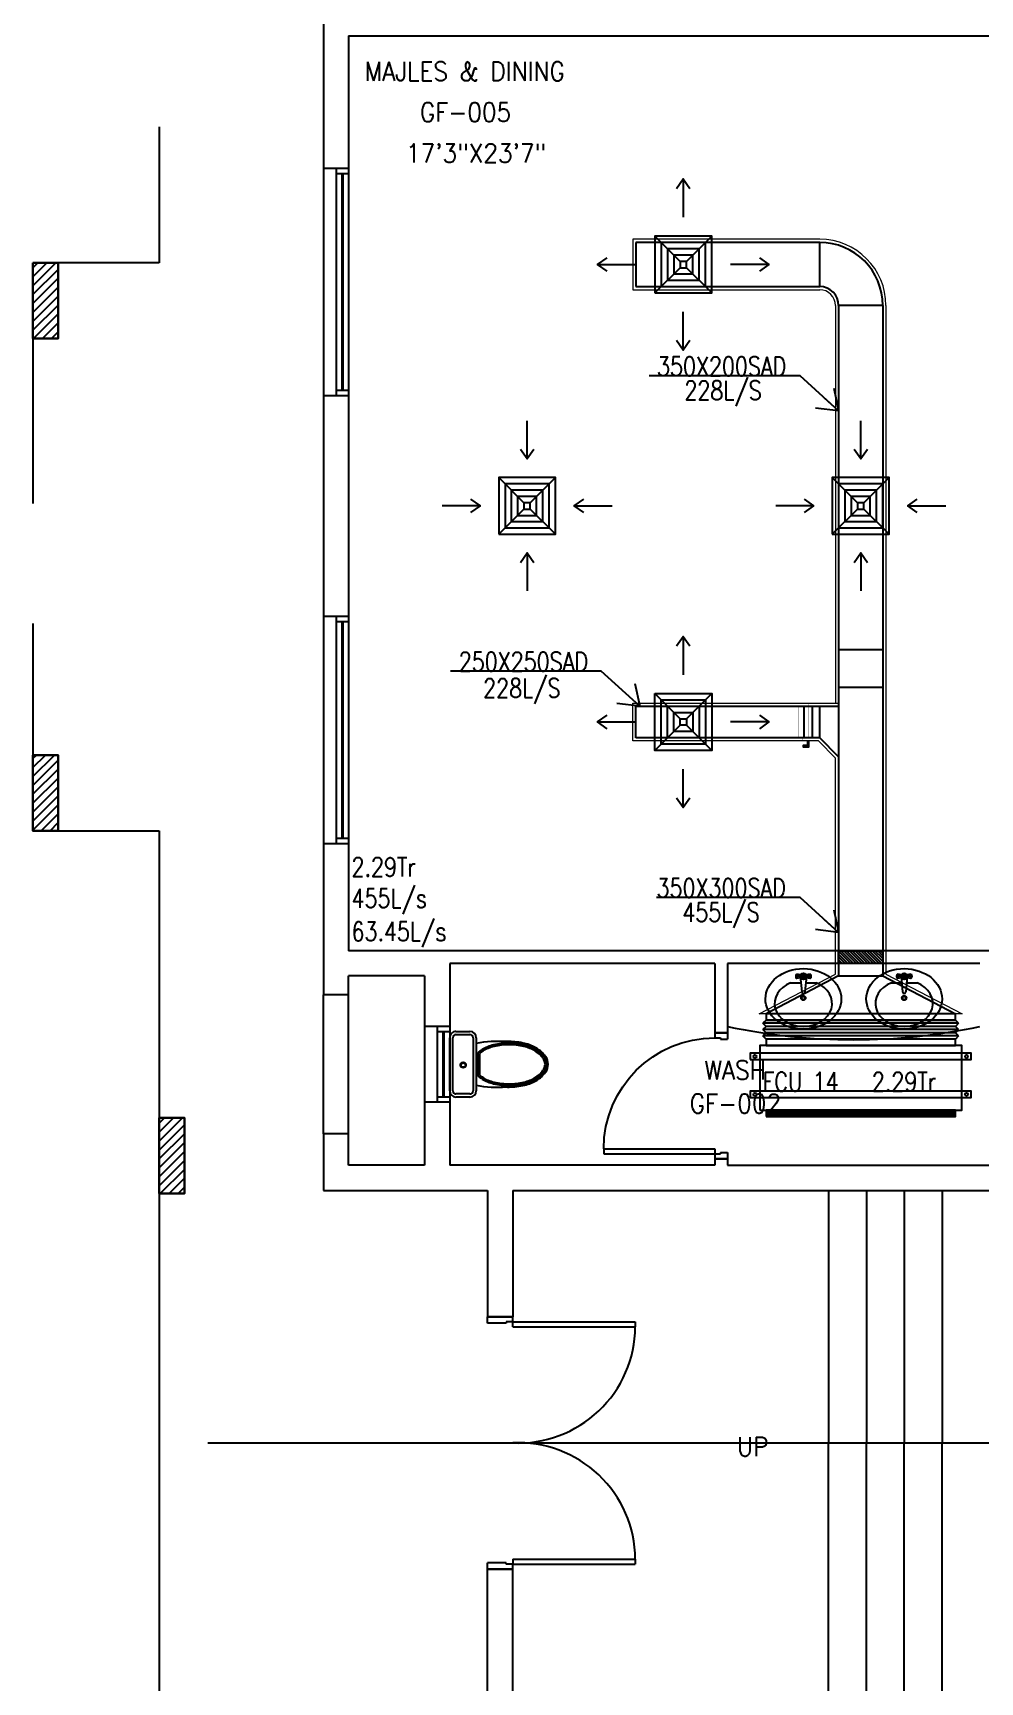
# Model space of a CAD drawing. Header units: millimetres. Extents: x -1288794 to 2153086, y -2701644 to -1335282.
# Drawn here: x 965463 to 972963, y -1493463 to -1480396 of the extents above; entities that cross this region are included whole.
import ezdxf

# ---------------------------------------------------------------- set-up
doc = ezdxf.new("R2010")
doc.units = ezdxf.units.MM
doc.header["$LTSCALE"] = 100
doc.linetypes.add('DASHED2', pattern=[9.525, 6.35, -3.175])
for name, color, linetype in [('A-ANNO-TEXT', 8, 'Continuous'), ('A-DOOR', 4, 'Continuous'), ('A-FLOR-OVHD', 4, 'DASHED2'), ('A-FLOR-PFIX', 8, 'Continuous'), ('A-FLOR-SPCL', 8, 'Continuous'), ('A-GLAZ', 5, 'Continuous'), ('A-WALL-FULL', 8, 'Continuous'), ('AC- VD', 5, 'Continuous'), ('AC-FD', 1, 'Continuous'), ('AC-SAD', 3, 'Continuous'), ('AC-SAD TEXT', 3, 'Continuous'), ('FCU-AC', 160, 'Continuous'), ('L1-E014-C22-VAC (08-08-2010)$0$ETA-AC-DAMPER', 4, 'Continuous'), ('RAD RIGHT', 1, 'Continuous'), ('S-COL- HACT.', 9, 'Continuous'), ('S-COL.', 8, 'Continuous'), ('SAD RIGHT', 3, 'Continuous')]:
    doc.layers.add(name, color=color, linetype=linetype)
doc.layers.add('INSULATION', color=1, linetype='Continuous', lineweight=5)
doc.styles.add('ROMANS', font='romans.shx', dxfattribs={"width": 0.8})
doc.styles.add('SIMPLEX', font='simplex.shx', dxfattribs={"width": 0.8})
doc.dimstyles.new('100 of DIM2', dxfattribs={"dimscale": 0, "dimtxt": 200, "dimasz": 150, "dimexe": 75, "dimexo": 200, "dimgap": 75, "dimtad": 1, "dimdec": 0, "dimrnd": 5, "dimzin": 0, "dimdsep": 46, "dimtxsty": 'ROMANS', "dimblk": 'ARCHTICK', "dimcen": 100, "dimclrd": 94, "dimclre": 94, "dimclrt": 2, "dimadec": 0, "dimazin": 0, "dimtfac": 1, "dimtdec": 0, "dimtofl": 0, "dimtmove": 2, "dimatfit": 3, "dimldrblk": 'OPEN90', "dimfxl": 75, "dimtolj": 1, "dimtzin": 0, "dimarcsym": 0})
pattern_1 = [(45, (2089817.725, -1109556.65), (-35.355339, 35.355339), [])]

# ---------------------------------------------------------------- blocks, each defined once
blk = doc.blocks.new('D-200-DOUBLE')
for p, q in [((40, 200), (40, 1170)), ((40, 1170), (80, 1170)), ((80, 200), (80, 1170)), ((1920, 200), (1920, 1170)), ((1920, 1170), (1960, 1170)), ((1960, 200), (1960, 1170)), ((80, 200), (0, 200)), ((0, 200), (0, 0)), ((40, 200), (40, 148)), ((40, 148), (50, 148)), ((50, 148), (50, 0)), ((1920, 200), (1960, 200)), ((1950, 148), (1950, 0)), ((1960, 148), (1950, 148)), ((2000, 200), (1960, 200)), ((1960, 200), (1960, 148)), ((2000, 200), (2000, 0)), ((50, 0), (0, 0)), ((2000, 0), (1950, 0))]:
    blk.add_line(p, q)
at = {"linetype": 'Continuous'}
for centre, start, end in [((73, 242), 357.4314, 89.5378), ((1927, 242), 90.4622, 182.5686)]:
    blk.add_arc(centre, 928, start, end, dxfattribs=at)
blk = doc.blocks.new('D-100-R1')
for p, q in [((-80, 980), (-80, 100)), ((-80, 980), (-40, 980)), ((-40, 980), (-40, 55)), ((-1000, 100), (-1000, 0)), ((-1000, 100), (-960, 100)), ((-960, 100), (-960, 55)), ((-960, 55), (-950, 55)), ((-950, 55), (-950, 0)), ((-80, 100), (0, 100)), ((-50, 55), (-50, 0)), ((-50, 55), (-40, 55)), ((-50, 0), (0, 0)), ((0, 100), (0, 0)), ((-1000, 0), (-950, 0))]:
    blk.add_line(p, q)
at = {"linetype": 'Continuous'}
blk.add_arc((-80, 100), 880, 90, 180, dxfattribs=at)
blk = doc.blocks.new('WC-1')
for p, q in [((-210, 0), (210, 0)), ((-260, -160), (-260, -50)), ((-235, -160), (-235, -50)), ((-210, -25), (210, -25)), ((235, -50), (235, -160)), ((260, -50), (260, -160)), ((210, -185), (-210, -185)), ((210, -210), (-210, -210)), ((91, -223), (-91, -223)), ((86, -235), (-86, -235))]:
    blk.add_line(p, q)
for radius in [22.1, 17.1]:
    blk.add_circle((-6, -107), radius)
for centre, radius, start, end in [((-210, -50), 50, 90, 180), ((-210, -50), 25, 90, 180), ((210, -50), 50, 360, 90), ((210, -50), 25, 360, 90), ((-210, -160), 50, 180, 270), ((-210, -160), 25, 180, 270), ((722, -383), 904, 168.9529, 184.0632), ((178, -428), 341, 149.8586, 166.4766), ((69, -365), 214, 138.4152, 149.8586), ((69, -365), 201, 139.9943, 149.8586), ((-69, -365), 201, 30.1414, 40.0057), ((-69, -365), 214, 30.1414, 41.5848), ((-178, -428), 341, 13.5234, 30.1414), ((210, -160), 25, 270, 360), ((210, -160), 50, 270, 360), ((352, -470), 520, 166.4766, 180), ((352, -470), 507, 166.4766, 180), ((178, -428), 328, 149.8586, 166.4766), ((-178, -428), 328, 13.5234, 30.1414), ((-352, -470), 507, 360, 13.5234), ((-352, -470), 520, 360, 13.5234), ((352, -470), 532, 177.5541, 180), ((352, -470), 532, 180, 193.5234), ((352, -470), 520, 180, 193.5234), ((352, -470), 507, 180, 193.5234), ((-352, -470), 507, 346.4766, 360), ((-352, -470), 520, 346.4766, 360), ((-352, -470), 532, 346.4766, 360), ((-352, -470), 532, 360, 2.4459), ((178, -512), 353, 193.5234, 210.1414), ((178, -512), 341, 193.5234, 210.1414), ((178, -512), 328, 193.5234, 210.1414), ((-178, -512), 328, 329.8586, 346.4766), ((-178, -512), 341, 329.8586, 346.4766), ((-178, -512), 353, 329.8586, 346.4766), ((69, -575), 226, 210.1414, 234.4972), ((69, -575), 214, 210.1414, 234.4972), ((69, -575), 201, 210.1414, 234.4972), ((0, -672), 108, 234.4972, 270), ((0, -672), 95.9, 234.4972, 270), ((0, -672), 83.4, 234.4972, 270), ((0, -672), 83.4, 270, 305.5028), ((0, -672), 95.9, 270, 305.5028), ((0, -672), 108, 270, 305.5028), ((-69, -575), 201, 305.5028, 329.8586), ((-69, -575), 214, 305.5028, 329.8586), ((-69, -575), 226, 305.5028, 329.8586)]:
    blk.add_arc(centre, radius, start, end)
at = {"linetype": 'Continuous', "ltscale": 50}
blk.add_arc((-722, -383), 904, 355.9368, 11.0471, dxfattribs=at)
blk = doc.blocks.new('W-180')
for p, q in [((1800, 100), (0, 100)), ((1800, 0), (0, 0)), ((40, 0), (40, 100)), ((1760, 100), (1760, 0))]:
    blk.add_line(p, q)
at = {"linetype": 'Continuous'}
for p, q in [((1760, 53), (40, 53)), ((1760, 47), (40, 47))]:
    blk.add_line(p, q, dxfattribs=at)
blk = doc.blocks.new('W-60')
for p, q in [((600, 100), (0, 100)), ((600, 0), (0, 0)), ((40, 0), (40, 100)), ((560, 100), (560, 0))]:
    blk.add_line(p, q)
at = {"linetype": 'Continuous'}
for p, q in [((560, 53), (40, 53)), ((560, 47), (40, 47))]:
    blk.add_line(p, q, dxfattribs=at)
blk = doc.blocks.new('LAV-2')
for p, q in [((-21, 393), (-55, 399)), ((-1, 363), (-1, 399)), ((53, 399), (20, 393)), ((-102, 330), (-23, 330)), ((-21, 369), (-55, 363)), ((-24, 385), (-49, 381)), ((-24, 377), (-49, 381)), ((-25, 381), (-13, 258)), ((-19, 381), (17, 381)), ((23, 381), (11, 257)), ((53, 363), (20, 369)), ((21, 329), (101, 329)), ((47, 381), (23, 385)), ((47, 381), (23, 376))]:
    blk.add_line(p, q)
for centre, radius in [((-1, 381), 24), ((-1, 381), 18), ((-1, 209), 18), ((-1, 209), 13.2)]:
    blk.add_circle(centre, radius)
blk.add_arc((-1, 257), 12, 179.8053, 359.8053)
for centre, major_axis, ratio in [((-1, 202), (-300, 1), 0.8), ((53, 381), (0.1, 18), 0.333333)]:
    blk.add_ellipse(centre, major_axis=major_axis, ratio=ratio)
at = {"extrusion": (0, 0, -1)}
blk.add_ellipse((-55, 381), major_axis=(0.1, 18), ratio=0.333333, dxfattribs=at)
blk.add_ellipse((-1, 166), major_axis=(-228, 1), ratio=0.8, start_param=5.174, end_param=10.533963)
for points, knots in [([(-55, 365), (-55, 366), (-55, 366), (-55, 366), (-55, 366), (-56, 367), (-56, 368), (-57, 370), (-57, 371), (-58, 374), (-58, 375), (-58, 379), (-58, 381), (-58, 386), (-58, 388), (-57, 392), (-57, 393), (-56, 394), (-56, 395), (-55, 396), (-55, 396), (-55, 396), (-55, 397), (-55, 397)], [3.378318, 3.378318, 3.378318, 3.378318, 3.519844, 3.519844, 3.66137, 3.66137, 3.925951, 3.925951, 4.190531, 4.190531, 4.455112, 4.455112, 4.86737, 4.86737, 5.279628, 5.279628, 5.565785, 5.565785, 5.785568, 5.785568, 5.957, 5.957, 6.04646, 6.04646, 6.04646, 6.04646]), ([(-55, 397), (-55, 397), (-54, 396), (-54, 396), (-54, 396), (-53, 395), (-53, 394), (-52, 392), (-52, 391), (-52, 388), (-51, 387), (-51, 383), (-51, 381), (-51, 376), (-52, 374), (-52, 370), (-53, 369), (-53, 368), (-54, 367), (-54, 366), (-54, 366), (-55, 366), (-55, 365), (-55, 365)], [0.236726, 0.236726, 0.236726, 0.236726, 0.378252, 0.378252, 0.519778, 0.519778, 0.784358, 0.784358, 1.048939, 1.048939, 1.313519, 1.313519, 1.725777, 1.725777, 2.138035, 2.138035, 2.424192, 2.424192, 2.643976, 2.643976, 2.815407, 2.815407, 2.904867, 2.904867, 2.904867, 2.904867]), ([(53, 396), (53, 396), (53, 396), (53, 396), (53, 395), (52, 394), (52, 394), (51, 392), (51, 390), (50, 388), (50, 386), (50, 383), (50, 380), (50, 376), (50, 373), (51, 370), (51, 369), (52, 367), (52, 367), (53, 366), (53, 365), (53, 365), (53, 365), (53, 365)], [0.236726, 0.236726, 0.236726, 0.236726, 0.378252, 0.378252, 0.519778, 0.519778, 0.784358, 0.784358, 1.048939, 1.048939, 1.313519, 1.313519, 1.725777, 1.725777, 2.138035, 2.138035, 2.424192, 2.424192, 2.643976, 2.643976, 2.815407, 2.815407, 2.904867, 2.904867, 2.904867, 2.904867]), ([(53, 365), (53, 365), (53, 365), (54, 366), (54, 366), (55, 367), (55, 368), (56, 370), (56, 371), (56, 373), (57, 375), (57, 379), (57, 381), (57, 386), (56, 388), (56, 391), (55, 392), (55, 394), (54, 395), (54, 396), (54, 396), (54, 396), (53, 396), (53, 396)], [3.378318, 3.378318, 3.378318, 3.378318, 3.519844, 3.519844, 3.66137, 3.66137, 3.925951, 3.925951, 4.190531, 4.190531, 4.455112, 4.455112, 4.86737, 4.86737, 5.279628, 5.279628, 5.565785, 5.565785, 5.785568, 5.785568, 5.957, 5.957, 6.04646, 6.04646, 6.04646, 6.04646])]:
    blk.add_open_spline(points, degree=3, knots=knots)
blk = doc.blocks.new('_ArchTick')
at = {"color": 0, "linetype": 'ByBlock', "const_width": 0.15}
blk.add_lwpolyline([(-0.5, -0.5), (0.5, 0.5)], dxfattribs=at)
blk = doc.blocks.new('fcu 2.5 tr')
h = blk.add_hatch()
h.set_pattern_fill('NET', color=3)
h.paths.add_polyline_path([(83172, -1587743), (81672, -1587743), (81672, -1587793), (83172, -1587793)])
at = {"layer": 'FCU-AC'}
for p, q in [((81672, -1587030), (81647, -1587055)), ((83197, -1587055), (81647, -1587055)), ((81672, -1587080), (81647, -1587055)), ((81672, -1587080), (81647, -1587105)), ((83197, -1587105), (81647, -1587105)), ((81672, -1587130), (81647, -1587105)), ((83172, -1587030), (81672, -1587030)), ((83172, -1587080), (81672, -1587080)), ((83172, -1587080), (81672, -1587080)), ((83197, -1587055), (83172, -1587030)), ((83197, -1587055), (83172, -1587080)), ((83197, -1587105), (83172, -1587080)), ((83197, -1587105), (83172, -1587130)), ((81672, -1587130), (81647, -1587155)), ((83197, -1587155), (81647, -1587155)), ((81672, -1587180), (81647, -1587155)), ((83172, -1587130), (81672, -1587130)), ((83172, -1587130), (81672, -1587130)), ((83197, -1587155), (83172, -1587130)), ((83197, -1587155), (83172, -1587180))]:
    blk.add_line(p, q, dxfattribs=at)
at = {"layer": 'FCU-AC', "color": 1}
for p, q in [((83172, -1586980), (81672, -1586980)), ((81672, -1586980), (81672, -1587030)), ((81672, -1587030), (83172, -1587030)), ((83172, -1587030), (83172, -1586980)), ((83172, -1587180), (81672, -1587180)), ((81672, -1587180), (81672, -1587230)), ((81672, -1587230), (83172, -1587230)), ((83172, -1587230), (83172, -1587180))]:
    blk.add_line(p, q, dxfattribs=at)
at = {"layer": 'FCU-AC'}
blk.add_lwpolyline([(81622, -1587743), (83222, -1587743), (83222, -1587230), (81622, -1587230)], close=True, dxfattribs=at)
at = {"layer": 'FCU-AC', "color": 6}
for points in [[(81547, -1587343), (83297, -1587343), (83297, -1587293), (81547, -1587293)], [(81547, -1587643), (83297, -1587643), (83297, -1587593), (81547, -1587593)]]:
    blk.add_lwpolyline(points, close=True, dxfattribs=at)
at = {"layer": 'FCU-AC', "color": 3}
blk.add_lwpolyline([(81672, -1587793), (83172, -1587793), (83172, -1587743), (81672, -1587743)], close=True, dxfattribs=at)
at = {"layer": 'FCU-AC', "color": 6}
for centre in [(81584, -1587318), (83259, -1587318), (81584, -1587618), (83259, -1587618)]:
    blk.add_circle(centre, 12.5, dxfattribs=at)
blk = doc.blocks.new('*U265')
at = {"layer": 'L1-E014-C22-VAC (08-08-2010)$0$ETA-AC-DAMPER', "color": 5}
for p, q in [((-33, 0), (-33, 250)), ((33, 0), (33, 250))]:
    blk.add_line(p, q, dxfattribs=at)
for points, const_width in [([(0, 0), (0, 264)], 1.5), ([(-91, 250), (91, 250)], 1.82), ([(-91, 0), (91, 0)], 1.82), ([(-48, 0), (-48, -20), (48, -20), (48, 0)], 1.5)]:
    blk.add_lwpolyline(points, dxfattribs=dict(at, const_width=const_width))
at = {"layer": 'L1-E014-C22-VAC (08-08-2010)$0$ETA-AC-DAMPER', "color": 5, "const_width": 1.82}
blk.add_lwpolyline([(75, 250), (75, 0), (-75, 0), (-75, 250)], close=True, dxfattribs=at)
at = {"layer": 'L1-E014-C22-VAC (08-08-2010)$0$ETA-AC-DAMPER', "color": 5}
blk.add_lwpolyline([(6, -20), (6, -62), (40, -62), (40, -72), (-6, -72), (-6, -20)], dxfattribs=at)
blk = doc.blocks.new('SD RIGHT')
at = {"layer": 'SAD RIGHT'}
for p, q in [((-225, 225), (-25, 25)), ((225, 225), (25, 25)), ((-25, -25), (-225, -225)), ((225, -225), (25, -25))]:
    blk.add_line(p, q, dxfattribs=at)
for points in [[(-225, -225), (225, -225), (225, 225), (-225, 225)], [(-175, -175), (175, -175), (175, 175), (-175, 175)], [(-125, -125), (125, -125), (125, 125), (-125, 125)], [(-75, -75), (75, -75), (75, 75), (-75, 75)], [(-25, -25), (25, -25), (25, 25), (-25, 25)]]:
    blk.add_lwpolyline(points, close=True, dxfattribs=at)
for points in [[(0, 678), (0, 375)], [(-678, 0), (-375, 0)], [(678, 0), (375, 0)], [(0, -678), (0, -375)]]:
    blk.add_leader(points, dimstyle='100 of DIM2', override={"dimscale": 1, "dimasz": 75, "dimtad": 0, "dimclrd": 256, "dimfxl": 0.2}, dxfattribs=at)
blk = doc.blocks.new('RAD RIGHT CENTER')
at = {"layer": 'RAD RIGHT'}
for p, q in [((-225, 225), (-25, 25)), ((225, 225), (25, 25)), ((-25, -25), (-225, -225)), ((25, -25), (225, -225))]:
    blk.add_line(p, q, dxfattribs=at)
for points in [[(-225, -225), (225, -225), (225, 225), (-225, 225)], [(-175, -175), (175, -175), (175, 175), (-175, 175)], [(-125, -125), (125, -125), (125, 125), (-125, 125)], [(-75, -75), (75, -75), (75, 75), (-75, 75)], [(-25, -25), (25, -25), (25, 25), (-25, 25)]]:
    blk.add_lwpolyline(points, close=True, dxfattribs=at)
for points in [[(0, 373), (0, 673)], [(-373, 0), (-673, 0)], [(373, 0), (673, 0)], [(0, -373), (0, -673)]]:
    blk.add_leader(points, dimstyle='100 of DIM2', override={"dimscale": 1, "dimasz": 75, "dimtad": 0, "dimclrd": 1, "dimfxl": 0.2}, dxfattribs=at)

msp = doc.modelspace()

# ---------------------------------------------------------------- hatches: boundary and pattern name
at = {"layer": 'AC-FD', "linetype": 'ByBlock'}
h = msp.add_hatch(dxfattribs=at)
h.set_pattern_fill('ANSI31', color=256, scale=5, angle=90, style=0)
h.set_pattern_definition([(135, (-619633.228, -1549708.635), (-11.22532015, -11.22532015), [])])
h.paths.add_polyline_path([(972193, -1487768.6), (972193, -1487668.6), (971843, -1487668.6), (971843, -1487768.6)])
at = {"layer": 'S-COL- HACT.', "linetype": 'Continuous', "ltscale": 3}
h = msp.add_hatch(dxfattribs=at)
h.set_pattern_fill('ANSI31', color=256, scale=400, style=0)
h.set_pattern_definition(pattern_1)
h.paths.add_polyline_path([(965462.5, -1482218.6), (965462.5, -1482818.6), (965662.5, -1482818.6), (965662.5, -1482218.6)])
h = msp.add_hatch(dxfattribs=at)
h.set_pattern_fill('ANSI31', color=256, scale=400, style=0)
h.set_pattern_definition(pattern_1)
h.paths.add_polyline_path([(965462.5, -1486118.6), (965462.5, -1486718.6), (965662.5, -1486718.6), (965662.5, -1486118.6)])
h = msp.add_hatch(dxfattribs=at)
h.set_pattern_fill('ANSI31', color=256, scale=400, style=0)
h.set_pattern_definition(pattern_1)
h.paths.add_polyline_path([(966462.5, -1488993.6), (966462.5, -1489593.6), (966662.5, -1489593.6), (966662.5, -1488993.6)])

# ---------------------------------------------------------------- linework, layer by layer
at = {"layer": 'A-FLOR-OVHD', "linetype": 'Continuous', "ltscale": 3}
for p, q in [((965462.5, -1486718.6), (966462.5, -1486718.6)), ((965462.5, -1486718.6), (966462.5, -1486718.6)), ((966462.5, -1486718.6), (966462.5, -1496418.6)), ((966462.5, -1486718.6), (966462.5, -1496418.6))]:
    msp.add_line(p, q, dxfattribs=at)
at = {"layer": 'A-FLOR-OVHD', "ltscale": 3}
msp.add_lwpolyline([(989062.5, -1472568.6), (980662.5, -1472568.6), (980662.5, -1473868.6), (979362.5, -1473868.6), (979362.5, -1472568.6), (975062.5, -1472568.6), (975062.5, -1472968.6), (973362.5, -1472968.6), (973362.5, -1472568.6), (966462.5, -1472568.6), (966462.5, -1482218.6), (965462.5, -1482218.6), (965462.5, -1486718.6)], dxfattribs=at)
at = {"layer": 'A-FLOR-SPCL', "ltscale": 3}
for p, q in [((971762.5, -1489568.6), (971762.5, -1491568.6)), ((972062.5, -1489568.6), (972062.5, -1491568.6)), ((972362.5, -1489568.6), (972362.5, -1491568.6)), ((972662.5, -1489568.6), (972662.5, -1491568.6)), ((971762.5, -1493568.6), (971762.5, -1491568.6)), ((972062.5, -1493568.6), (972062.5, -1491568.6)), ((972362.5, -1493568.6), (972362.5, -1491568.6)), ((972662.5, -1493568.6), (972662.5, -1491568.6))]:
    msp.add_line(p, q, dxfattribs=at)
msp.add_arc((971962.5, -1483551.9), 4821.5, 258.02979, 281.97021, dxfattribs=at)
at = {"layer": 'A-GLAZ', "ltscale": 3}
for p, q in [((967762.5, -1481468.6), (967762.5, -1483268.6)), ((967762.5, -1485018.6), (967762.5, -1486818.6)), ((967762.5, -1489118.6), (967762.5, -1488018.6)), ((967962.5, -1489118.6), (967962.5, -1488018.6)), ((968562.5, -1488268.6), (968562.5, -1488868.6))]:
    msp.add_line(p, q, dxfattribs=at)
at = {"layer": 'A-WALL-FULL', "ltscale": 3}
for p, q in [((967762.5, -1480218.6), (967762.5, -1481468.6)), ((967962.5, -1480418.6), (973262.5, -1480418.6)), ((967962.5, -1480418.6), (967962.5, -1481468.6)), ((967762.5, -1481468.6), (967962.5, -1481468.6)), ((967762.5, -1481468.6), (967962.5, -1481468.6)), ((965662.5, -1482218.6), (965462.5, -1482218.6)), ((965462.5, -1482218.6), (965462.5, -1482818.6, 0)), ((965662.5, -1482818.6), (965662.5, -1482218.6)), ((965462.5, -1482818.6, 0), (965662.5, -1482818.6)), ((967762.5, -1483268.6), (967962.5, -1483268.6)), ((967762.5, -1483268.6), (967762.5, -1485018.6)), ((967962.5, -1483268.6), (967962.5, -1485018.6)), ((967762.5, -1485018.6), (967962.5, -1485018.6)), ((965662.5, -1486118.6, 0), (965462.5, -1486118.6, 0)), ((965462.5, -1486118.6, 0), (965462.5, -1486718.6)), ((965662.5, -1486718.6, 0), (965662.5, -1486118.6, 0)), ((965462.5, -1486718.6), (965662.5, -1486718.6, 0)), ((967762.5, -1486818.6), (967762.5, -1488018.6)), ((967762.5, -1486818.6), (967962.5, -1486818.6)), ((967962.5, -1486818.6), (967962.5, -1487668.6)), ((973262.5, -1487668.6), (967962.5, -1487668.6)), ((968762.5, -1487768.6), (968762.5, -1488268.6)), ((970862.5, -1487768.6), (968762.5, -1487768.6)), ((970862.5, -1487768.6), (970862.5, -1488318.6)), ((970962.5, -1487768.6), (970962.5, -1488318.6)), ((972962.5, -1487768.6), (970962.5, -1487768.6)), ((968562.5, -1487868.6), (967962.5, -1487868.6)), ((967962.5, -1488018.6), (967962.5, -1487868.6)), ((968562.5, -1487868.6), (968562.5, -1488268.6)), ((967962.5, -1488018.6), (967762.5, -1488018.6)), ((968762.5, -1488268.6), (968562.5, -1488268.6)), ((970962.5, -1488318.6), (970862.5, -1488318.6)), ((968762.5, -1488868.6), (968562.5, -1488868.6)), ((968562.5, -1488868.6), (968562.5, -1489368.6)), ((968762.5, -1488868.6), (968762.5, -1489368.6)), ((966462.5, -1489593.6), (966462.5, -1488993.6)), ((966462.5, -1488993.6), (966662.5, -1488993.6)), ((966662.5, -1488993.6), (966662.5, -1489593.6)), ((967962.5, -1489118.6), (967762.5, -1489118.6)), ((967762.5, -1489118.6), (967762.5, -1489568.6)), ((967962.5, -1489368.6), (967962.5, -1489118.6)), ((968562.5, -1489368.6), (967962.5, -1489368.6)), ((970862.5, -1489368.6), (968762.5, -1489368.6)), ((970962.5, -1489318.6), (970862.5, -1489318.6)), ((970862.5, -1489318.6), (970862.5, -1489368.6)), ((970962.5, -1489318.6), (970962.5, -1489368.6)), ((970962.5, -1489368.6), (973262.5, -1489368.6)), ((966662.5, -1489593.6, 0), (966462.5, -1489593.6)), ((967762.5, -1489568.6), (969062.5, -1489568.6)), ((969062.5, -1489568.6), (969062.5, -1490568.6)), ((969262.5, -1489568.6), (975512.5, -1489568.6)), ((969262.5, -1489568.6), (969262.5, -1490568.6)), ((969062.5, -1490568.6), (969262.5, -1490568.6)), ((966846.4, -1491568.6), (993262.5, -1491568.6)), ((969062.5, -1493568.6), (969062.5, -1492568.6)), ((969062.5, -1492568.6), (969262.5, -1492568.6)), ((969062.5, -1493568.6), (969062.5, -1492568.6)), ((969062.5, -1492568.6), (969262.5, -1492568.6)), ((969262.5, -1493568.6), (969262.5, -1492568.6)), ((969262.5, -1493568.6), (969262.5, -1492568.6))]:
    msp.add_line(p, q, dxfattribs=at)
at = {"layer": 'A-WALL-FULL', "linetype": 'Continuous', "ltscale": 3}
msp.add_lwpolyline([(965462.5, -1482218.6), (965662.5, -1482218.6), (965662.5, -1482818.6), (965462.5, -1482818.6)], close=True, dxfattribs=at)
at = {"layer": 'A-WALL-FULL', "linetype": 'Continuous', "ltscale": 3, "elevation": 0}
msp.add_lwpolyline([(965462.5, -1486118.6), (965662.5, -1486118.6), (965662.5, -1486718.6), (965462.5, -1486718.6)], close=True, dxfattribs=at)
at = {"layer": 'AC-FD', "linetype": 'ByBlock'}
msp.add_lwpolyline([(971843, -1487768.6), (971843, -1487668.6), (972193, -1487668.6), (972193, -1487768.6)], close=True, dxfattribs=at)
at = {"layer": 'AC-SAD'}
for p, q in [((971693, -1482056.1), (970237.5, -1482056.1)), ((970237.5, -1482056.1), (970237.5, -1482406.1)), ((971693, -1482406.1), (971693, -1482056.1)), ((970237.5, -1482406.1), (971693, -1482406.1)), ((972193, -1482556.1, 0), (971843, -1482556.1)), ((971843, -1482556.1), (971843, -1487868.6)), ((972193, -1482556.1), (972193, -1487868.6)), ((971843, -1485281.1), (972193, -1485281.1)), ((971843, -1485581.1), (972193, -1485581.1)), ((970237.5, -1485981.1), (970237.5, -1485731.1)), ((970237.5, -1485731.1), (971843, -1485731.1)), ((971693, -1485981.1), (971693, -1485731.1)), ((971693, -1485981.1), (970237.5, -1485981.1)), ((971843, -1486131.1), (971693, -1485981.1)), ((971843, -1487868.6), (971268, -1488168.6)), ((971843, -1487868.6), (972193, -1487868.6)), ((972193, -1487868.6), (972768, -1488168.6))]:
    msp.add_line(p, q, dxfattribs=at)
for radius in [500, 150]:
    msp.add_arc((971693, -1482556.1), radius, 0, 90, dxfattribs=at)
at = {"layer": 'INSULATION'}
for p, q in [((971693, -1482031.1), (970212.5, -1482031.1)), ((970212.5, -1482031.1), (970212.5, -1482431.1)), ((970212.5, -1482431.1), (971693, -1482431.1)), ((971818, -1482556.1), (971818, -1485706.1)), ((972218, -1482556.1), (972218, -1487853.5)), ((970212.5, -1486006.1), (970212.5, -1485706.1)), ((970212.5, -1485706.1), (971843, -1485706.1)), ((971682.6, -1486006.1), (970212.5, -1486006.1)), ((971818, -1486141.5), (971682.6, -1486006.1)), ((971818, -1487853.5), (971818, -1486141.5)), ((971213.9, -1488168.6), (971818, -1487853.5)), ((972218, -1487853.5), (972822, -1488168.6)), ((971268, -1488168.6), (971213.9, -1488168.6)), ((972822, -1488168.6), (972768, -1488168.6))]:
    msp.add_line(p, q, dxfattribs=at)
for radius in [525, 125]:
    msp.add_arc((971693, -1482556.1), radius, 0, 90, dxfattribs=at)
at = {"layer": 'S-COL.', "linetype": 'Continuous', "ltscale": 3}
for points in [[(965462.5, -1482218.6), (965462.5, -1482818.6), (965662.5, -1482818.6), (965662.5, -1482218.6)], [(965462.5, -1482218.6), (965462.5, -1482818.6), (965662.5, -1482818.6), (965662.5, -1482218.6)], [(965462.5, -1482218.6), (965462.5, -1482818.6), (965662.5, -1482818.6), (965662.5, -1482218.6)], [(966462.5, -1488993.6), (966462.5, -1489593.6), (966662.5, -1489593.6), (966662.5, -1488993.6)], [(966462.5, -1488993.6), (966462.5, -1489593.6), (966662.5, -1489593.6), (966662.5, -1488993.6)], [(966462.5, -1488993.6), (966462.5, -1489593.6), (966662.5, -1489593.6), (966662.5, -1488993.6)]]:
    msp.add_lwpolyline(points, close=True, dxfattribs=at)
at = {"layer": 'S-COL.', "linetype": 'Continuous', "ltscale": 3, "elevation": 0}
msp.add_lwpolyline([(965462.5, -1486118.6), (965462.5, -1486718.6), (965662.5, -1486718.6), (965662.5, -1486118.6)], close=True, dxfattribs=at)
msp.add_lwpolyline([(965462.5, -1486118.6), (965462.5, -1486718.6), (965662.5, -1486718.6), (965662.5, -1486118.6)], close=True, dxfattribs=at)
msp.add_lwpolyline([(965462.5, -1486118.6), (965462.5, -1486718.6), (965662.5, -1486718.6), (965662.5, -1486118.6)], close=True, dxfattribs=at)

# ---------------------------------------------------------------- block references
at = {"layer": 'A-DOOR', "ltscale": 3, "xscale": -1, "rotation": 90}
msp.add_blockref('D-100-R1', (970962.5, -1489318.6), dxfattribs=at)
at = {"layer": 'A-DOOR', "ltscale": 3, "rotation": 270}
msp.add_blockref('D-200-DOUBLE', (969062.5, -1490568.6), dxfattribs=at)
at = {"layer": 'A-FLOR-PFIX', "ltscale": 3}
for p in [(971564.6, -1488252.4), (972363, -1488252.4)]:
    msp.add_blockref('LAV-2', p, dxfattribs=at)
at = {"layer": 'A-FLOR-PFIX', "ltscale": 3, "rotation": 90}
msp.add_blockref('WC-1', (968762.5, -1488568.6), dxfattribs=at)
at = {"layer": 'A-GLAZ', "ltscale": 3, "rotation": 90}
for name, p in [('W-180', (967962.5, -1483268.6)), ('W-180', (967962.5, -1486818.6)), ('W-60', (968762.5, -1488868.6))]:
    msp.add_blockref(name, p, dxfattribs=at)
at = {"layer": 'AC- VD', "xscale": -1}
msp.add_blockref('*U265', (971602.2, -1485981.1), dxfattribs=at)
at = {"layer": 'FCU-AC', "color": 3}
msp.add_blockref('fcu 2.5 tr', (889596.4, 98811.4), dxfattribs=at)
at = {"layer": 'RAD RIGHT'}
for p in [(969375.8, -1484143.6), (972018, -1484143.6)]:
    msp.add_blockref('RAD RIGHT CENTER', p, dxfattribs=at)
at = {"layer": 'SAD RIGHT'}
msp.add_blockref('SD RIGHT', (970612.5, -1482231.1), dxfattribs=at)
at = {"layer": 'SAD RIGHT', "xscale": -1, "rotation": 180}
msp.add_blockref('SD RIGHT', (970612.5, -1485856.1), dxfattribs=at)

# ---------------------------------------------------------------- texts
at = {"layer": 'A-ANNO-TEXT', "style": 'ROMANS', "width": 0.9}
for s, p in [('MAJLES & DINING', (968089.4, -1480775.4)), ('GF-005', (968526.3, -1481098.7)), ('17\'3"X23\'7"', (968416.2, -1481423.9)), ('WASH', (970779.6, -1488689.9)), ('GF-002', (970663.7, -1488954.5)), ('UP', (971038.3, -1491673.9))]:
    msp.add_text(s, height=150, dxfattribs=at).set_placement(p)
at = {"layer": 'AC-SAD TEXT', "style": 'SIMPLEX', "width": 0.8}
for s, p in [('350X200SAD', (970404.6, -1483113)), ('228L/S', (970621.5, -1483303.5)), ('250X250SAD', (968834.4, -1485452.6)), ('228L/S', (969027.8, -1485662)), ('2.29Tr', (967984.9, -1487079.8)), ('350X300SAD', (970401, -1487245.9)), ('455L/s', (967984.9, -1487327.7)), ('455L/S', (970605, -1487438.4)), ('63.45L/s', (967984.9, -1487590.8)), ('FCU 14', (971241.5, -1488781.6)), ('2.29Tr', (972105.7, -1488781.6))]:
    msp.add_text(s, height=150, dxfattribs=at).set_placement(p)

# ---------------------------------------------------------------- leaders
at = {"layer": 'AC-SAD TEXT'}
for points in [[(971843, -1483391.5), (971537.8, -1483113), (970341.9, -1483113)], [(970268.6, -1485731.1), (969963.4, -1485452.6), (968770.1, -1485452.6)], [(971843, -1487524.4), (971537.8, -1487245.9), (970401, -1487245.9)]]:
    msp.add_leader(points, dimstyle='100 of DIM2', override={"dimscale": 1, "dimtad": 0, "dimfxl": 0.2}, dxfattribs=at)

doc.saveas('drawing.dxf')
